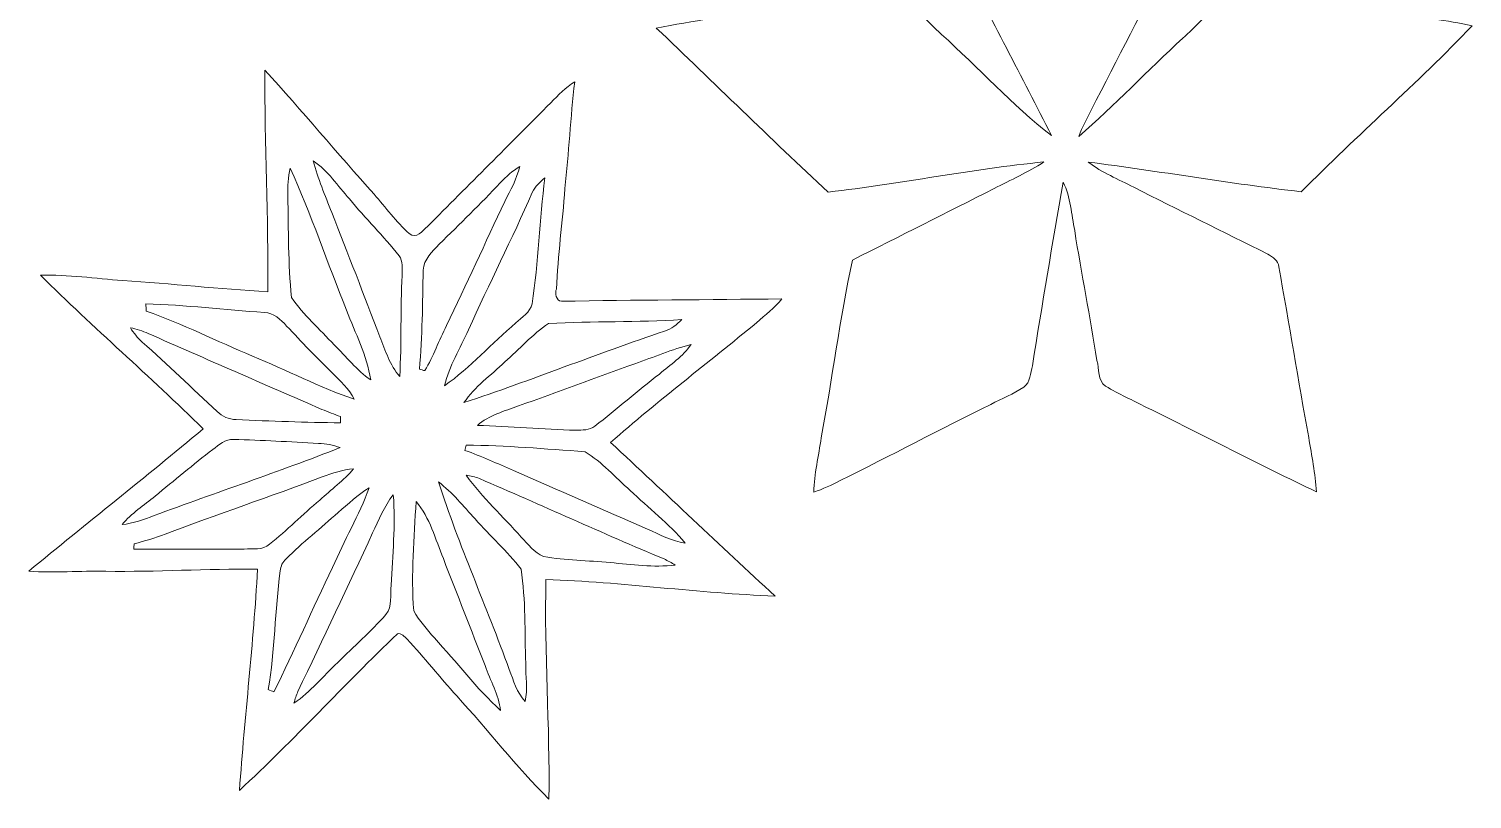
# Model space of a CAD drawing. Header units: centimetres. Extents: x -12.7 to 12.7, y -16 to 16.
# Drawn here: x -12.68 to 12.69, y -15.95 to -2.42 of the extents above; entities that cross this region are included whole.
import ezdxf

# ---------------------------------------------------------------- set-up
doc = ezdxf.new("R2010")
doc.units = ezdxf.units.CM
doc.header["$MEASUREMENT"] = 0
doc.layers.add('Layer 1', color=7, linetype='Continuous')

msp = doc.modelspace()

# ---------------------------------------------------------------- linework, layer by layer
at = {"layer": 'Layer 1', "color": 251, "lineweight": 9}
for points, knots in [([(5.44706, 2.61091), (5.47176, 2.6155), (5.5215, 2.62502), (5.54655, 2.62961), (5.54655, 2.62961), (6.04291, 1.7399), (6.48529, 0.82092), (6.96648, -0.07761), (6.96648, -0.07761), (7.11253, -0.36653), (7.27763, -0.64664), (7.40322, -0.94615), (7.40322, -0.94615), (7.46001, -1.02482), (7.40322, -1.11055), (7.37182, -1.18427), (7.37182, -1.18427), (6.90862, -2.06586), (6.45813, -2.95417), (6.00022, -3.83858), (6.00022, -3.83858), (5.92226, -3.9938), (5.83583, -4.14514), (5.77832, -4.30953), (5.77832, -4.30953), (6.41121, -3.76132), (6.9887, -3.15172), (7.60536, -2.58515), (7.60536, -2.58515), (7.82655, -2.38337), (8.03328, -2.16676), (8.24565, -1.9558), (8.24565, -1.9558), (8.35889, -1.84714), (8.4866, -1.71379), (8.66651, -1.772), (8.66651, -1.772), (9.56116, -1.89406), (10.45439, -2.02706), (11.34868, -2.15371), (11.34868, -2.15371), (11.79601, -2.22497), (12.24933, -2.26518), (12.691, -2.36961), (12.691, -2.36961), (11.72475, -3.37574), (10.67065, -4.29296), (9.68851, -5.28285), (9.68851, -5.28285), (8.43545, -5.13963), (7.19226, -4.92232), (5.94166, -4.76004), (5.94166, -4.76004), (6.18508, -4.94807), (6.47259, -5.06413), (6.74458, -5.20277), (6.74458, -5.20277), (7.52457, -5.60423), (8.31691, -5.98206), (9.09867, -6.37999), (9.09867, -6.37999), (9.18827, -6.42656), (9.28458, -6.49077), (9.29199, -6.60224), (9.29199, -6.60224), (9.47543, -7.60096), (9.63418, -8.60426), (9.81975, -9.60262), (9.81975, -9.60262), (9.87019, -9.91941), (9.93263, -10.23479), (9.95451, -10.55547), (9.95451, -10.55547), (8.9505, -10.07852), (7.96555, -9.56064), (6.96718, -9.07132), (6.96718, -9.07132), (6.72871, -8.94538), (6.47823, -8.84097), (6.24999, -8.69739), (6.24999, -8.69739), (6.10182, -8.6032), (6.1431, -8.39118), (6.09582, -8.24689), (6.09582, -8.24689), (5.9787, -7.48419), (5.82489, -6.72783), (5.70565, -5.96548), (5.70565, -5.96548), (5.64921, -5.68043), (5.63333, -5.37952), (5.50527, -5.11423), (5.50527, -5.11423), (5.31266, -6.18738), (5.13556, -7.2637), (4.96341, -8.34037), (4.96341, -8.34037), (4.92531, -8.46315), (4.92919, -8.63248), (4.81101, -8.71574), (4.81101, -8.71574), (4.62827, -8.83638), (4.42577, -8.9207), (4.23033, -9.01806), (4.23033, -9.01806), (3.34451, -9.45622), (2.47033, -9.91694), (1.58627, -10.35827), (1.58627, -10.35827), (1.43492, -10.43376), (1.28217, -10.50644), (1.12201, -10.56182), (1.12201, -10.56182), (1.12695, -10.23868), (1.20385, -9.92328), (1.25254, -9.60509), (1.25254, -9.60509), (1.44374, -8.56616), (1.58027, -7.517), (1.79899, -6.483), (1.79899, -6.483), (2.62908, -6.06496), (3.45916, -5.64727), (4.28784, -5.22676), (4.28784, -5.22676), (4.58276, -5.07506), (4.88756, -4.94137), (5.16625, -4.75969), (5.16625, -4.75969), (3.89625, -4.8828), (2.64319, -5.14421), (1.3753, -5.2892), (1.3753, -5.2892), (0.35119, -4.34587), (-0.63659, -3.3641), (-1.64765, -2.40665), (-1.64765, -2.40665), (-0.36036, -2.16076), (0.94527, -2.02037), (2.23714, -1.79881), (2.23714, -1.79881), (2.35779, -1.78082), (2.50878, -1.72861), (2.61567, -1.81963), (2.61567, -1.81963), (2.88696, -2.02742), (3.11203, -2.28811), (3.36462, -2.51707), (3.36462, -2.51707), (4.01479, -3.10375), (4.60569, -3.75744), (5.29749, -4.29649), (5.29749, -4.29649), (4.77714, -3.26638), (4.23951, -2.24472), (3.70858, -1.22026), (3.70858, -1.22026), (3.66554, -1.12606), (3.63167, -1.01036), (3.67365, -0.91088), (3.67365, -0.91088), (3.82393, -0.54716), (4.03207, -0.21131), (4.20599, 0.14111), (4.20599, 0.14111), (4.60498, 0.97155), (5.07982, 1.76566), (5.44706, 2.61091)], [0, 0, 0, 0, 0.02325581, 0.02325581, 0.02325581, 0.02325581, 0.04651163, 0.04651163, 0.04651163, 0.04651163, 0.06976744, 0.06976744, 0.06976744, 0.06976744, 0.09302326, 0.09302326, 0.09302326, 0.09302326, 0.11627907, 0.11627907, 0.11627907, 0.11627907, 0.13953488, 0.13953488, 0.13953488, 0.13953488, 0.1627907, 0.1627907, 0.1627907, 0.1627907, 0.18604651, 0.18604651, 0.18604651, 0.18604651, 0.20930233, 0.20930233, 0.20930233, 0.20930233, 0.23255814, 0.23255814, 0.23255814, 0.23255814, 0.25581395, 0.25581395, 0.25581395, 0.25581395, 0.27906977, 0.27906977, 0.27906977, 0.27906977, 0.30232558, 0.30232558, 0.30232558, 0.30232558, 0.3255814, 0.3255814, 0.3255814, 0.3255814, 0.34883721, 0.34883721, 0.34883721, 0.34883721, 0.37209302, 0.37209302, 0.37209302, 0.37209302, 0.39534884, 0.39534884, 0.39534884, 0.39534884, 0.41860465, 0.41860465, 0.41860465, 0.41860465, 0.44186047, 0.44186047, 0.44186047, 0.44186047, 0.46511628, 0.46511628, 0.46511628, 0.46511628, 0.48837209, 0.48837209, 0.48837209, 0.48837209, 0.51162791, 0.51162791, 0.51162791, 0.51162791, 0.53488372, 0.53488372, 0.53488372, 0.53488372, 0.55813953, 0.55813953, 0.55813953, 0.55813953, 0.58139535, 0.58139535, 0.58139535, 0.58139535, 0.60465116, 0.60465116, 0.60465116, 0.60465116, 0.62790698, 0.62790698, 0.62790698, 0.62790698, 0.65116279, 0.65116279, 0.65116279, 0.65116279, 0.6744186, 0.6744186, 0.6744186, 0.6744186, 0.69767442, 0.69767442, 0.69767442, 0.69767442, 0.72093023, 0.72093023, 0.72093023, 0.72093023, 0.74418605, 0.74418605, 0.74418605, 0.74418605, 0.76744186, 0.76744186, 0.76744186, 0.76744186, 0.79069767, 0.79069767, 0.79069767, 0.79069767, 0.81395349, 0.81395349, 0.81395349, 0.81395349, 0.8372093, 0.8372093, 0.8372093, 0.8372093, 0.86046512, 0.86046512, 0.86046512, 0.86046512, 0.88372093, 0.88372093, 0.88372093, 0.88372093, 0.90697674, 0.90697674, 0.90697674, 0.90697674, 0.93023256, 0.93023256, 0.93023256, 0.93023256, 0.95348837, 0.95348837, 0.95348837, 0.95348837, 1, 1, 1, 1]), ([(-8.52505, -3.14432), (-7.87453, -3.86187), (-7.25329, -4.60587), (-6.607, -5.32766), (-6.607, -5.32766), (-6.40309, -5.55802), (-6.22, -5.80955), (-5.99281, -6.01804), (-5.99281, -6.01804), (-5.85805, -6.12317), (-5.75822, -5.96583), (-5.66896, -5.89245), (-5.66896, -5.89245), (-4.94824, -5.16679), (-4.22257, -4.44571), (-3.50255, -3.71934), (-3.50255, -3.71934), (-3.36991, -3.5874), (-3.24009, -3.44947), (-3.08028, -3.34963), (-3.08028, -3.34963), (-3.15754, -3.9737), (-3.18329, -4.6027), (-3.2549, -5.22782), (-3.2549, -5.22782), (-3.29547, -5.81661), (-3.37908, -6.40187), (-3.40201, -6.99206), (-3.40201, -6.99206), (-3.43588, -7.05521), (-3.40907, -7.20514), (-3.31417, -7.20726), (-3.31417, -7.20726), (-2.023, -7.18256), (-0.73078, -7.18256), (0.56039, -7.16387), (0.56039, -7.16387), (0.43268, -7.32438), (0.26582, -7.44679), (0.11448, -7.58332), (0.11448, -7.58332), (-0.73784, -8.28852), (-1.62049, -8.95703), (-2.45128, -9.68834), (-2.45128, -9.68834), (-1.48396, -10.5844), (-0.53005, -11.49492), (0.4408, -12.38709), (0.4408, -12.38709), (-0.90364, -12.33665), (-2.24173, -12.14191), (-3.58722, -12.09394), (-3.58722, -12.09394), (-3.61862, -13.38087), (-3.5149, -14.6671), (-3.53572, -15.95438), (-3.53572, -15.95438), (-4.11004, -15.38147), (-4.60675, -14.73871), (-5.15461, -14.14181), (-5.15461, -14.14181), (-5.44954, -13.81232), (-5.72858, -13.46871), (-6.02739, -13.14274), (-6.02739, -13.14274), (-6.0743, -13.09794), (-6.12581, -13.03444), (-6.19884, -13.0482), (-6.19884, -13.0482), (-7.13722, -13.95096), (-8.01776, -14.91475), (-8.97273, -15.80022), (-8.97273, -15.80022), (-8.88559, -14.50376), (-8.72225, -13.21153), (-8.65805, -11.91437), (-8.65805, -11.91437), (-9.54705, -11.90238), (-10.43464, -11.96517), (-11.32364, -11.95071), (-11.32364, -11.95071), (-11.77414, -11.93907), (-12.22534, -11.98528), (-12.67513, -11.94753), (-12.67513, -11.94753), (-11.65842, -11.10969), (-10.62232, -10.29476), (-9.61267, -9.44845), (-9.61267, -9.44845), (-10.544, -8.527), (-11.5406, -7.67363), (-12.47052, -6.75076), (-12.47052, -6.75076), (-11.98757, -6.73736), (-11.50602, -6.80262), (-11.02519, -6.84425), (-11.02519, -6.84425), (-10.17464, -6.89611), (-9.32727, -6.99136), (-8.47637, -7.04039), (-8.47637, -7.04039), (-8.46226, -5.74147), (-8.53599, -4.44289), (-8.52505, -3.14432), (-8.52505, -3.14432), (-8.52505, -3.14432), (-8.52505, -3.14432), (-8.52505, -3.14432)], [0, 0, 0, 0, 0.03571429, 0.03571429, 0.03571429, 0.03571429, 0.07142857, 0.07142857, 0.07142857, 0.07142857, 0.10714286, 0.10714286, 0.10714286, 0.10714286, 0.14285714, 0.14285714, 0.14285714, 0.14285714, 0.17857143, 0.17857143, 0.17857143, 0.17857143, 0.21428571, 0.21428571, 0.21428571, 0.21428571, 0.25, 0.25, 0.25, 0.25, 0.28571429, 0.28571429, 0.28571429, 0.28571429, 0.32142857, 0.32142857, 0.32142857, 0.32142857, 0.35714286, 0.35714286, 0.35714286, 0.35714286, 0.39285714, 0.39285714, 0.39285714, 0.39285714, 0.42857143, 0.42857143, 0.42857143, 0.42857143, 0.46428571, 0.46428571, 0.46428571, 0.46428571, 0.5, 0.5, 0.5, 0.5, 0.53571429, 0.53571429, 0.53571429, 0.53571429, 0.57142857, 0.57142857, 0.57142857, 0.57142857, 0.60714286, 0.60714286, 0.60714286, 0.60714286, 0.64285714, 0.64285714, 0.64285714, 0.64285714, 0.67857143, 0.67857143, 0.67857143, 0.67857143, 0.71428571, 0.71428571, 0.71428571, 0.71428571, 0.75, 0.75, 0.75, 0.75, 0.78571429, 0.78571429, 0.78571429, 0.78571429, 0.82142857, 0.82142857, 0.82142857, 0.82142857, 0.85714286, 0.85714286, 0.85714286, 0.85714286, 0.89285714, 0.89285714, 0.89285714, 0.89285714, 0.92857143, 0.92857143, 0.92857143, 0.92857143, 1, 1, 1, 1]), ([(-7.67733, -4.74028), (-7.59654, -5.05179), (-7.46672, -5.34777), (-7.35207, -5.64798), (-7.35207, -5.64798), (-7.06349, -6.37294), (-6.78586, -7.10213), (-6.50434, -7.82991), (-6.50434, -7.82991), (-6.40944, -8.07155), (-6.33148, -8.32909), (-6.15685, -8.52735), (-6.15685, -8.52735), (-6.12228, -7.93609), (-6.14768, -7.34272), (-6.1124, -6.75147), (-6.1124, -6.75147), (-6.11734, -6.63505), (-6.09441, -6.50417), (-6.16885, -6.4068), (-6.16885, -6.4068), (-6.44331, -6.06073), (-6.76152, -5.7517), (-7.0395, -5.40809), (-7.0395, -5.40809), (-7.25011, -5.18443), (-7.41345, -4.90715), (-7.67733, -4.74028), (-7.67733, -4.74028), (-7.67733, -4.74028), (-7.67733, -4.74028), (-7.67733, -4.74028)], [0, 0, 0, 0, 0.11111111, 0.11111111, 0.11111111, 0.11111111, 0.22222222, 0.22222222, 0.22222222, 0.22222222, 0.33333333, 0.33333333, 0.33333333, 0.33333333, 0.44444444, 0.44444444, 0.44444444, 0.44444444, 0.55555556, 0.55555556, 0.55555556, 0.55555556, 0.66666667, 0.66666667, 0.66666667, 0.66666667, 0.77777778, 0.77777778, 0.77777778, 0.77777778, 1, 1, 1, 1]), ([(-8.08232, -4.86762), (-8.12465, -5.02533), (-8.12289, -5.18937), (-8.12218, -5.35165), (-8.12218, -5.35165), (-8.11407, -5.94855), (-8.11689, -6.54756), (-8.05903, -7.1427), (-8.05903, -7.1427), (-7.84525, -7.4475), (-7.56197, -7.69762), (-7.31079, -7.97208), (-7.31079, -7.97208), (-7.09595, -8.17598), (-6.91533, -8.42117), (-6.66697, -8.58768), (-6.66697, -8.58768), (-6.734, -8.15835), (-6.93826, -7.76888), (-7.0903, -7.36601), (-7.0903, -7.36601), (-7.42474, -6.53486), (-7.71437, -5.68467), (-8.08232, -4.86762), (-8.08232, -4.86762), (-8.08232, -4.86762), (-8.08232, -4.86762), (-8.08232, -4.86762)], [0, 0, 0, 0, 0.125, 0.125, 0.125, 0.125, 0.25, 0.25, 0.25, 0.25, 0.375, 0.375, 0.375, 0.375, 0.5, 0.5, 0.5, 0.5, 0.625, 0.625, 0.625, 0.625, 0.75, 0.75, 0.75, 0.75, 1, 1, 1, 1]), ([(-4.38944, -5.12516), (-4.73551, -5.49629), (-5.10205, -5.84765), (-5.46153, -6.20572), (-5.46153, -6.20572), (-5.58253, -6.33413), (-5.7367, -6.46784), (-5.74446, -6.65763), (-5.74446, -6.65763), (-5.75539, -7.23936), (-5.75892, -7.82144), (-5.81219, -8.40176), (-5.81219, -8.40176), (-5.78785, -8.40775), (-5.73881, -8.42011), (-5.71447, -8.4261), (-5.71447, -8.4261), (-5.56772, -8.17281), (-5.46717, -7.89694), (-5.33665, -7.63553), (-5.33665, -7.63553), (-4.98599, -6.91163), (-4.65332, -6.17891), (-4.31077, -5.45113), (-4.31077, -5.45113), (-4.20882, -5.25393), (-4.09875, -5.05813), (-4.0483, -4.83977), (-4.0483, -4.83977), (-4.17495, -4.91844), (-4.28925, -5.0151), (-4.38944, -5.12516), (-4.38944, -5.12516), (-4.38944, -5.12516), (-4.38944, -5.12516), (-4.38944, -5.12516)], [0, 0, 0, 0, 0.1, 0.1, 0.1, 0.1, 0.2, 0.2, 0.2, 0.2, 0.3, 0.3, 0.3, 0.3, 0.4, 0.4, 0.4, 0.4, 0.5, 0.5, 0.5, 0.5, 0.6, 0.6, 0.6, 0.6, 0.7, 0.7, 0.7, 0.7, 0.8, 0.8, 0.8, 0.8, 1, 1, 1, 1]), ([(-3.82817, -5.2952), (-4.18165, -6.10941), (-4.58629, -6.90034), (-4.94859, -7.71067), (-4.94859, -7.71067), (-5.09323, -8.03523), (-5.28796, -8.34285), (-5.37051, -8.6921), (-5.37051, -8.6921), (-4.91331, -8.37072), (-4.54149, -7.94668), (-4.11462, -7.58826), (-4.11462, -7.58826), (-4.01373, -7.48419), (-3.86486, -7.40129), (-3.82746, -7.251), (-3.82746, -7.251), (-3.7248, -6.51652), (-3.69305, -5.77427), (-3.60874, -5.03767), (-3.60874, -5.03767), (-3.69517, -5.1107), (-3.77913, -5.19148), (-3.82817, -5.2952), (-3.82817, -5.2952), (-3.82817, -5.2952), (-3.82817, -5.2952), (-3.82817, -5.2952)], [0, 0, 0, 0, 0.125, 0.125, 0.125, 0.125, 0.25, 0.25, 0.25, 0.25, 0.375, 0.375, 0.375, 0.375, 0.5, 0.5, 0.5, 0.5, 0.625, 0.625, 0.625, 0.625, 0.75, 0.75, 0.75, 0.75, 1, 1, 1, 1]), ([(-10.62055, -7.25277), (-10.61773, -7.29475), (-10.61455, -7.33743), (-10.61173, -7.38012), (-10.61173, -7.38012), (-9.97285, -7.60166), (-9.3689, -7.91317), (-8.74342, -8.16964), (-8.74342, -8.16964), (-8.14617, -8.41727), (-7.57044, -8.72137), (-6.9566, -8.92705), (-6.9566, -8.92705), (-7.04656, -8.74324), (-7.2039, -8.60778), (-7.34395, -8.46385), (-7.34395, -8.46385), (-7.617, -8.19574), (-7.88511, -7.92269), (-8.1444, -7.64153), (-8.1444, -7.64153), (-8.25094, -7.53111), (-8.37195, -7.40834), (-8.53528, -7.40164), (-8.53528, -7.40164), (-9.23096, -7.3593), (-9.92346, -7.27146), (-10.62055, -7.25277), (-10.62055, -7.25277), (-10.62055, -7.25277), (-10.62055, -7.25277), (-10.62055, -7.25277)], [0, 0, 0, 0, 0.11111111, 0.11111111, 0.11111111, 0.11111111, 0.22222222, 0.22222222, 0.22222222, 0.22222222, 0.33333333, 0.33333333, 0.33333333, 0.33333333, 0.44444444, 0.44444444, 0.44444444, 0.44444444, 0.55555556, 0.55555556, 0.55555556, 0.55555556, 0.66666667, 0.66666667, 0.66666667, 0.66666667, 0.77777778, 0.77777778, 0.77777778, 0.77777778, 1, 1, 1, 1]), ([(-3.54312, -7.59919), (-3.82852, -7.78793), (-4.055, -8.04863), (-4.31112, -8.27335), (-4.31112, -8.27335), (-4.55242, -8.5083), (-4.83852, -8.7048), (-5.02832, -8.98808), (-5.02832, -8.98808), (-3.84404, -8.59614), (-2.68552, -8.1273), (-1.5016, -7.73184), (-1.5016, -7.73184), (-1.38165, -7.69762), (-1.28429, -7.61683), (-1.20174, -7.52652), (-1.20174, -7.52652), (-1.98138, -7.58297), (-2.76419, -7.55157), (-3.54312, -7.59919), (-3.54312, -7.59919), (-3.54312, -7.59919), (-3.54312, -7.59919), (-3.54312, -7.59919)], [0, 0, 0, 0, 0.14285714, 0.14285714, 0.14285714, 0.14285714, 0.28571429, 0.28571429, 0.28571429, 0.28571429, 0.42857143, 0.42857143, 0.42857143, 0.42857143, 0.57142857, 0.57142857, 0.57142857, 0.57142857, 0.71428571, 0.71428571, 0.71428571, 0.71428571, 1, 1, 1, 1]), ([(-10.89043, -7.67187), (-10.83292, -7.76429), (-10.7659, -7.85072), (-10.6837, -7.92269), (-10.6837, -7.92269), (-10.23638, -8.32132), (-9.80422, -8.7369), (-9.36431, -9.144), (-9.36431, -9.144), (-9.27541, -9.22973), (-9.15899, -9.28547), (-9.03376, -9.28547), (-9.03376, -9.28547), (-8.42134, -9.31334), (-7.80821, -9.33521), (-7.19508, -9.34262), (-7.19508, -9.34262), (-7.19579, -9.3151), (-7.19684, -9.26041), (-7.19755, -9.23326), (-7.19755, -9.23326), (-7.30762, -9.19163), (-7.41839, -9.15141), (-7.52669, -9.1066), (-7.52669, -9.1066), (-8.5441, -8.66422), (-9.56045, -8.22008), (-10.57575, -7.77382), (-10.57575, -7.77382), (-10.67664, -7.72831), (-10.78248, -7.6955), (-10.89043, -7.67187), (-10.89043, -7.67187), (-10.89043, -7.67187), (-10.89043, -7.67187), (-10.89043, -7.67187)], [0, 0, 0, 0, 0.1, 0.1, 0.1, 0.1, 0.2, 0.2, 0.2, 0.2, 0.3, 0.3, 0.3, 0.3, 0.4, 0.4, 0.4, 0.4, 0.5, 0.5, 0.5, 0.5, 0.6, 0.6, 0.6, 0.6, 0.7, 0.7, 0.7, 0.7, 0.8, 0.8, 0.8, 0.8, 1, 1, 1, 1]), ([(-2.0223, -8.30369), (-2.70845, -8.53969), (-3.38226, -8.80957), (-4.06912, -9.04241), (-4.06912, -9.04241), (-4.31641, -9.13907), (-4.58946, -9.20715), (-4.79302, -9.38742), (-4.79302, -9.38742), (-4.21552, -9.40259), (-3.64014, -9.45692), (-3.06299, -9.47208), (-3.06299, -9.47208), (-2.94799, -9.4675), (-2.82028, -9.47808), (-2.72609, -9.40083), (-2.72609, -9.40083), (-2.34544, -9.09991), (-1.97644, -8.78417), (-1.59367, -8.48572), (-1.59367, -8.48572), (-1.39965, -8.32132), (-1.17987, -8.1781), (-1.03417, -7.96537), (-1.03417, -7.96537), (-1.37354, -8.04757), (-1.6928, -8.19186), (-2.0223, -8.30369), (-2.0223, -8.30369), (-2.0223, -8.30369), (-2.0223, -8.30369), (-2.0223, -8.30369)], [0, 0, 0, 0, 0.11111111, 0.11111111, 0.11111111, 0.11111111, 0.22222222, 0.22222222, 0.22222222, 0.22222222, 0.33333333, 0.33333333, 0.33333333, 0.33333333, 0.44444444, 0.44444444, 0.44444444, 0.44444444, 0.55555556, 0.55555556, 0.55555556, 0.55555556, 0.66666667, 0.66666667, 0.66666667, 0.66666667, 0.77777778, 0.77777778, 0.77777778, 0.77777778, 1, 1, 1, 1]), ([(-9.44298, -9.80864), (-9.78447, -10.07709), (-10.11925, -10.35403), (-10.4558, -10.6285), (-10.4558, -10.6285), (-10.65407, -10.79042), (-10.87208, -10.93294), (-11.03754, -11.13085), (-11.03754, -11.13085), (-10.84139, -11.10863), (-10.65583, -11.0423), (-10.47239, -10.97316), (-10.47239, -10.97316), (-9.38512, -10.56782), (-8.28234, -10.20234), (-7.20319, -9.77759), (-7.20319, -9.77759), (-7.32561, -9.73385), (-7.45437, -9.70598), (-7.58455, -9.70422), (-7.58455, -9.70422), (-8.08267, -9.67564), (-8.58079, -9.65024), (-9.07927, -9.6333), (-9.07927, -9.6333), (-9.22249, -9.62484), (-9.33256, -9.73491), (-9.44298, -9.80864), (-9.44298, -9.80864), (-9.44298, -9.80864), (-9.44298, -9.80864), (-9.44298, -9.80864)], [0, 0, 0, 0, 0.11111111, 0.11111111, 0.11111111, 0.11111111, 0.22222222, 0.22222222, 0.22222222, 0.22222222, 0.33333333, 0.33333333, 0.33333333, 0.33333333, 0.44444444, 0.44444444, 0.44444444, 0.44444444, 0.55555556, 0.55555556, 0.55555556, 0.55555556, 0.66666667, 0.66666667, 0.66666667, 0.66666667, 0.77777778, 0.77777778, 0.77777778, 0.77777778, 1, 1, 1, 1]), ([(-4.99198, -9.73526), (-4.99657, -9.75819), (-5.00609, -9.80441), (-5.01068, -9.82734), (-5.01068, -9.82734), (-4.71999, -9.92999), (-4.43989, -10.05947), (-4.15696, -10.18116), (-4.15696, -10.18116), (-3.37485, -10.52937), (-2.58639, -10.86309), (-1.80322, -11.20882), (-1.80322, -11.20882), (-1.58662, -11.30407), (-1.37672, -11.4226), (-1.13824, -11.45682), (-1.13824, -11.45682), (-1.4261, -11.11251), (-1.78523, -10.83946), (-2.10732, -10.52972), (-2.10732, -10.52972), (-2.36943, -10.30182), (-2.6005, -10.03265), (-2.8986, -9.84992), (-2.8986, -9.84992), (-3.59534, -9.80088), (-4.29313, -9.7416), (-4.99198, -9.73526), (-4.99198, -9.73526), (-4.99198, -9.73526), (-4.99198, -9.73526), (-4.99198, -9.73526)], [0, 0, 0, 0, 0.11111111, 0.11111111, 0.11111111, 0.11111111, 0.22222222, 0.22222222, 0.22222222, 0.22222222, 0.33333333, 0.33333333, 0.33333333, 0.33333333, 0.44444444, 0.44444444, 0.44444444, 0.44444444, 0.55555556, 0.55555556, 0.55555556, 0.55555556, 0.66666667, 0.66666667, 0.66666667, 0.66666667, 0.77777778, 0.77777778, 0.77777778, 0.77777778, 1, 1, 1, 1]), ([(-7.51858, -10.29054), (-8.43368, -10.63978), (-9.36325, -10.95058), (-10.27871, -11.29913), (-10.27871, -11.29913), (-10.45651, -11.36792), (-10.64031, -11.41837), (-10.82446, -11.4674), (-10.82446, -11.4674), (-10.82622, -11.49068), (-10.8301, -11.53655), (-10.83187, -11.55983), (-10.83187, -11.55983), (-10.18417, -11.55842), (-9.53611, -11.56971), (-8.88841, -11.56265), (-8.88841, -11.56265), (-8.74307, -11.53796), (-8.56104, -11.59475), (-8.44497, -11.47516), (-8.44497, -11.47516), (-8.13735, -11.2328), (-7.86359, -10.95094), (-7.56267, -10.70082), (-7.56267, -10.70082), (-7.36371, -10.51772), (-7.14393, -10.35509), (-6.96683, -10.14942), (-6.96683, -10.14942), (-7.15663, -10.1713), (-7.34113, -10.22104), (-7.51858, -10.29054), (-7.51858, -10.29054), (-7.51858, -10.29054), (-7.51858, -10.29054), (-7.51858, -10.29054)], [0, 0, 0, 0, 0.1, 0.1, 0.1, 0.1, 0.2, 0.2, 0.2, 0.2, 0.3, 0.3, 0.3, 0.3, 0.4, 0.4, 0.4, 0.4, 0.5, 0.5, 0.5, 0.5, 0.6, 0.6, 0.6, 0.6, 0.7, 0.7, 0.7, 0.7, 0.8, 0.8, 0.8, 0.8, 1, 1, 1, 1]), ([(-5.47705, -10.38085), (-5.11404, -11.49774), (-4.63285, -12.57336), (-4.23139, -13.6772), (-4.23139, -13.6772), (-4.15625, -13.87017), (-4.10051, -14.0829), (-3.9534, -14.23741), (-3.9534, -14.23741), (-3.90014, -14.0194), (-3.94952, -13.79362), (-3.94282, -13.57278), (-3.94282, -13.57278), (-3.96152, -13.01927), (-3.94035, -12.458), (-4.02467, -11.91155), (-4.02467, -11.91155), (-4.26985, -11.59863), (-4.56794, -11.32947), (-4.83182, -11.03243), (-4.83182, -11.03243), (-5.03925, -10.80771), (-5.23117, -10.56605), (-5.47705, -10.38085), (-5.47705, -10.38085), (-5.47705, -10.38085), (-5.47705, -10.38085), (-5.47705, -10.38085)], [0, 0, 0, 0, 0.125, 0.125, 0.125, 0.125, 0.25, 0.25, 0.25, 0.25, 0.375, 0.375, 0.375, 0.375, 0.5, 0.5, 0.5, 0.5, 0.625, 0.625, 0.625, 0.625, 0.75, 0.75, 0.75, 0.75, 1, 1, 1, 1]), ([(-4.98881, -10.26407), (-4.70517, -10.65813), (-4.34287, -10.98727), (-4.02149, -11.34957), (-4.02149, -11.34957), (-3.90014, -11.47022), (-3.79395, -11.62862), (-3.6285, -11.69071), (-3.6285, -11.69071), (-3.2422, -11.76127), (-2.8478, -11.76091), (-2.45763, -11.79831), (-2.45763, -11.79831), (-2.07839, -11.83429), (-1.69774, -11.88721), (-1.31639, -11.84205), (-1.31639, -11.84205), (-1.37989, -11.80289), (-1.4441, -11.7655), (-1.51148, -11.73481), (-1.51148, -11.73481), (-2.60015, -11.28043), (-3.67224, -10.78689), (-4.75633, -10.32122), (-4.75633, -10.32122), (-4.83076, -10.29054), (-4.91014, -10.27607), (-4.98881, -10.26407), (-4.98881, -10.26407), (-4.98881, -10.26407), (-4.98881, -10.26407), (-4.98881, -10.26407)], [0, 0, 0, 0, 0.11111111, 0.11111111, 0.11111111, 0.11111111, 0.22222222, 0.22222222, 0.22222222, 0.22222222, 0.33333333, 0.33333333, 0.33333333, 0.33333333, 0.44444444, 0.44444444, 0.44444444, 0.44444444, 0.55555556, 0.55555556, 0.55555556, 0.55555556, 0.66666667, 0.66666667, 0.66666667, 0.66666667, 0.77777778, 0.77777778, 0.77777778, 0.77777778, 1, 1, 1, 1]), ([(-7.23953, -10.91848), (-7.54362, -11.19082), (-7.86395, -11.44518), (-8.15428, -11.73269), (-8.15428, -11.73269), (-8.21814, -11.78455), (-8.24812, -11.86604), (-8.25729, -11.94577), (-8.25729, -11.94577), (-8.35219, -12.63827), (-8.34902, -13.34065), (-8.46896, -14.03033), (-8.46896, -14.03033), (-8.43509, -14.04338), (-8.40123, -14.05679), (-8.36736, -14.0709), (-8.36736, -14.0709), (-8.01352, -13.3463), (-7.68544, -12.6097), (-7.33619, -11.88297), (-7.33619, -11.88297), (-7.13652, -11.4106), (-6.87088, -10.96681), (-6.69414, -10.48492), (-6.69414, -10.48492), (-6.89451, -10.60451), (-7.06279, -10.7682), (-7.23953, -10.91848), (-7.23953, -10.91848), (-7.23953, -10.91848), (-7.23953, -10.91848), (-7.23953, -10.91848)], [0, 0, 0, 0, 0.11111111, 0.11111111, 0.11111111, 0.11111111, 0.22222222, 0.22222222, 0.22222222, 0.22222222, 0.33333333, 0.33333333, 0.33333333, 0.33333333, 0.44444444, 0.44444444, 0.44444444, 0.44444444, 0.55555556, 0.55555556, 0.55555556, 0.55555556, 0.66666667, 0.66666667, 0.66666667, 0.66666667, 0.77777778, 0.77777778, 0.77777778, 0.77777778, 1, 1, 1, 1]), ([(-6.63275, -11.27831), (-7.06667, -12.20788), (-7.50447, -13.13533), (-7.94579, -14.06102), (-7.94579, -14.06102), (-7.97542, -14.12735), (-7.99553, -14.19684), (-8.01564, -14.26705), (-8.01564, -14.26705), (-7.72284, -14.07196), (-7.50623, -13.7908), (-7.24764, -13.5562), (-7.24764, -13.5562), (-6.96824, -13.27186), (-6.66097, -13.01363), (-6.40168, -12.71024), (-6.40168, -12.71024), (-6.27715, -12.56983), (-6.3336, -12.36416), (-6.30573, -12.19695), (-6.30573, -12.19695), (-6.28738, -11.66707), (-6.22459, -11.13791), (-6.27045, -10.60768), (-6.27045, -10.60768), (-6.43237, -10.80665), (-6.5241, -11.04901), (-6.63275, -11.27831), (-6.63275, -11.27831), (-6.63275, -11.27831), (-6.63275, -11.27831), (-6.63275, -11.27831)], [0, 0, 0, 0, 0.11111111, 0.11111111, 0.11111111, 0.11111111, 0.22222222, 0.22222222, 0.22222222, 0.22222222, 0.33333333, 0.33333333, 0.33333333, 0.33333333, 0.44444444, 0.44444444, 0.44444444, 0.44444444, 0.55555556, 0.55555556, 0.55555556, 0.55555556, 0.66666667, 0.66666667, 0.66666667, 0.66666667, 0.77777778, 0.77777778, 0.77777778, 0.77777778, 1, 1, 1, 1]), ([(-5.86934, -10.72339), (-5.90391, -11.36333), (-5.96106, -12.00574), (-5.91132, -12.64638), (-5.91132, -12.64638), (-5.81219, -12.82101), (-5.67919, -12.9727), (-5.54725, -13.12263), (-5.54725, -13.12263), (-5.15885, -13.54667), (-4.80748, -14.00528), (-4.38591, -14.39828), (-4.38591, -14.39828), (-4.41695, -14.11853), (-4.56512, -13.87017), (-4.6579, -13.60947), (-4.6579, -13.60947), (-4.90061, -12.98223), (-5.14579, -12.35605), (-5.38956, -11.72916), (-5.38956, -11.72916), (-5.52962, -11.38591), (-5.62592, -11.01373), (-5.86934, -10.72339)], [0, 0, 0, 0, 0.14285714, 0.14285714, 0.14285714, 0.14285714, 0.28571429, 0.28571429, 0.28571429, 0.28571429, 0.42857143, 0.42857143, 0.42857143, 0.42857143, 0.57142857, 0.57142857, 0.57142857, 0.57142857, 0.71428571, 0.71428571, 0.71428571, 0.71428571, 1, 1, 1, 1])]:
    msp.add_open_spline(points, degree=3, knots=knots, dxfattribs=at)

doc.saveas('drawing.dxf')
